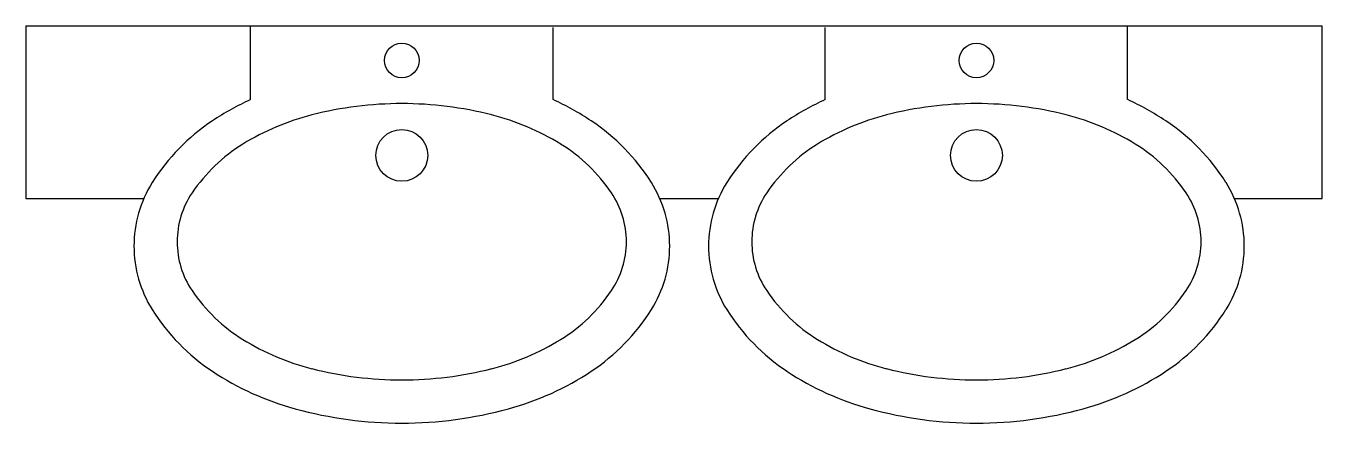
# Model space of a CAD drawing. Extents: x 0 to 150, y 0 to 46.
import ezdxf

# ---------------------------------------------------------------- set-up
doc = ezdxf.new("R2010")
doc.units = 0
doc.header["$LTSCALE"] = 25
doc.header["$MEASUREMENT"] = 0
doc.layers.get('0').update_dxf_attribs({"linetype": 'CONTINUOUS'})

msp = doc.modelspace()

# ---------------------------------------------------------------- linework, layer by layer
at = {"color": 0, "linetype": 'ByBlock'}
for p, q in [((0, 46), (0, 26)), ((0, 46), (150, 46)), ((26, 37.46), (26, 46)), ((61, 37.46), (61, 45.8)), ((92.5, 37.46), (92.5, 45.8)), ((127.5, 37.46), (127.5, 46)), ((150, 26), (150, 46)), ((0, 26), (13.64, 26)), ((73.36, 26), (80.14, 26)), ((139.86, 26), (150, 26))]:
    msp.add_line(p, q, dxfattribs=at)
for centre, radius in [((43.5, 42), 2), ((110, 42), 2), ((43.5, 31), 3), ((110, 31), 3)]:
    msp.add_circle(centre, radius, dxfattribs=at)
for centre, radius, start, end in [((39.96, 7.2), 33.33, 114.7691, 123.4763), ((43.5, -5.11), 42.11, 90, 104.3002), ((43.5, -5.11), 42.11, 75.6998, 90), ((47.04, 7.2), 33.33, 56.5237, 65.2309), ((106.46, 7.2), 33.33, 114.7691, 123.4763), ((110, -5.11), 42.11, 90, 104.3002), ((110, -5.11), 42.11, 75.6998, 90), ((113.54, 7.2), 33.33, 56.5237, 65.2309), ((34.57, 15.36), 23.54, 123.4763, 147.9381), ((40.22, 7.77), 28.82, 104.3002, 121.6075), ((46.78, 7.77), 28.82, 58.3925, 75.6998), ((52.43, 15.36), 23.54, 32.0619, 56.5237), ((101.07, 15.36), 23.54, 123.4763, 147.9381), ((106.72, 7.77), 28.82, 104.3002, 121.6075), ((113.28, 7.77), 28.82, 58.3925, 75.6998), ((118.93, 15.36), 23.54, 32.0619, 56.5237), ((35.22, 15.9), 19.27, 121.6075, 146.0556), ((51.78, 15.9), 19.27, 33.9444, 58.3925), ((101.72, 15.9), 19.27, 121.6075, 146.0556), ((118.28, 15.9), 19.27, 33.9444, 58.3925), ((26.36, 20.5), 13.86, 147.9381, 180), ((60.64, 20.5), 13.86, 0, 32.0619), ((92.86, 20.5), 13.86, 147.9381, 180), ((127.14, 20.5), 13.86, 360, 32.0619), ((27.64, 21), 10.14, 146.0556, 180), ((59.36, 21), 10.14, 0, 33.9444), ((94.14, 21), 10.14, 146.0556, 180), ((125.86, 21), 10.14, 360, 33.9444), ((27.64, 21), 10.14, 180, 213.9444), ((59.36, 21), 10.14, 326.0556, 0), ((94.14, 21), 10.14, 180, 213.9444), ((125.86, 21), 10.14, 326.0556, 0), ((26.36, 20.5), 13.86, 180, 212.0619), ((60.64, 20.5), 13.86, 327.9381, 0), ((92.86, 20.5), 13.86, 180, 212.0619), ((127.14, 20.5), 13.86, 327.9381, 0), ((35.22, 26.1), 19.27, 213.9444, 238.3925), ((51.78, 26.1), 19.27, 301.6075, 326.0556), ((101.72, 26.1), 19.27, 213.9444, 238.3925), ((118.28, 26.1), 19.27, 301.6075, 326.0556), ((34.57, 25.64), 23.54, 212.0619, 236.5237), ((52.43, 25.64), 23.54, 303.4763, 327.9381), ((101.07, 25.64), 23.54, 212.0619, 236.5237), ((118.93, 25.64), 23.54, 303.4763, 327.9381), ((40.22, 34.23), 28.82, 238.3925, 255.6998), ((46.78, 34.23), 28.82, 284.3002, 301.6075), ((106.72, 34.23), 28.82, 238.3925, 255.6998), ((113.28, 34.23), 28.82, 284.3002, 301.6075), ((39.96, 33.8), 33.33, 236.5237, 254.6815), ((43.5, 47.11), 42.11, 255.6998, 270), ((43.5, 47.11), 42.11, 270, 284.3002), ((47.04, 33.8), 33.33, 285.3185, 303.4763), ((106.46, 33.8), 33.33, 236.5237, 254.6815), ((110, 47.11), 42.11, 255.6998, 270), ((110, 47.11), 42.11, 270, 284.3002), ((113.54, 33.8), 33.33, 285.3185, 303.4763), ((43.5, 46.72), 46.72, 254.6815, 270), ((43.5, 46.72), 46.72, 270, 285.3185), ((110, 46.72), 46.72, 254.6815, 270), ((110, 46.72), 46.72, 270, 285.3185)]:
    msp.add_arc(centre, radius, start, end, dxfattribs=at)

doc.saveas('drawing.dxf')
